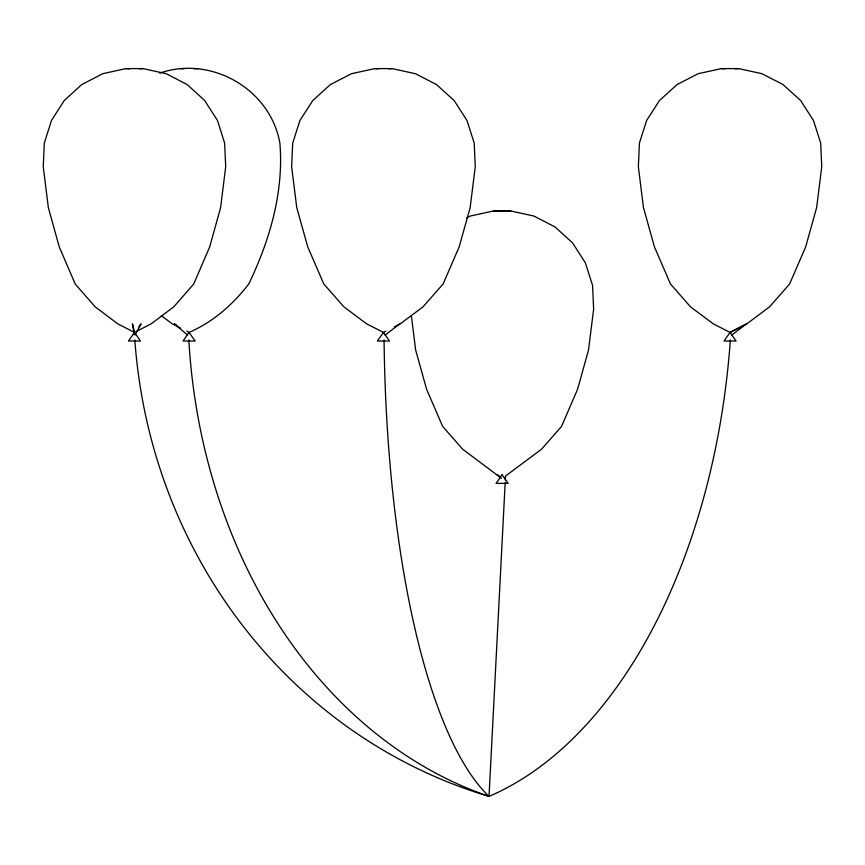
<?xml version="1.0" encoding="UTF-8"?>
<svg xmlns="http://www.w3.org/2000/svg" width="865" height="865" viewBox="0 0 865 865"><rect width="100%" height="100%" fill="white"/><g stroke="black" fill="none" stroke-linecap="round" stroke-linejoin="round"><path stroke-width="1.3" d="M134.843 339.956A514.167 488.52 89.9 0 0 489.028 796.395L505.182 482.465M505.311 479.902L505.506 476.064L541.533 449.216L561.569 426.358L577.593 389.228L588.535 349.979L593.639 309.097L592.568 285.439L585.389 262.874L572.587 242.924L555.038 226.954L533.932 216.055L510.728 210.974L493.461 210.974L470.246 216.055L466.732 217.872M135.156 334.831L141.092 323.824L138.887 326.7M134.356 334.723L132.453 323.824L134.475 332.43L128.453 341.026L140.498 341.026L135.232 333.501M730.049 332.43L723.994 341.026L736.104 341.026L730.049 332.43L713.236 323.824L690.54 306.848L670.483 283.99L654.427 246.86L643.474 207.611L638.359 166.729L639.43 143.071L646.62 120.505L659.444 100.556L677.025 84.597L698.152 73.698L721.41 68.605L738.699 68.605L761.946 73.698L783.085 84.597L800.655 100.556L813.478 120.505L820.68 143.071L821.75 166.729L816.636 207.611L805.672 246.86L789.615 283.99L769.558 306.848L746.873 323.824L730.049 332.43L746.582 323.824L731.693 335.123M385.087 335.123L399.889 323.824M385.801 331.198L383.454 332.43L377.4 341.026L389.52 341.026L383.454 332.43L366.619 323.824L343.892 306.848L323.813 283.99L307.735 246.86L296.76 207.611L291.635 166.729L292.716 143.071L299.917 120.505L312.762 100.556L330.354 84.597L351.514 73.698L374.805 68.605L392.115 68.605L415.395 73.698L436.555 84.597L454.157 100.556L466.992 120.505L474.204 143.071L475.274 166.729L470.16 207.611L459.185 246.86L443.107 283.99L423.017 306.848L400.3 323.824L394.289 326.894M135.664 331.814L151.202 323.824L173.779 306.848L193.738 283.99L209.708 246.86L220.607 207.611L225.7 166.729L224.63 143.071L217.472 120.505L204.713 100.556L187.229 84.597L166.21 73.698L143.071 68.605L125.868 68.605L102.74 73.698L81.721 84.597L64.237 100.556L51.478 120.505L44.32 143.071L43.25 166.729L48.343 207.611L59.242 246.86L75.212 283.99L95.172 306.848L117.748 323.824L134.475 332.43M159.711 73.125C211.201 55.219 270.323 89.063 279.871 143.071C284.001 191.857 269.783 240.383 248.752 283.99C232.955 304.556 213.006 322.018 189.078 332.43L183.012 341.026L195.144 341.026L189.078 332.43L186.808 331.1M139.373 68.778L143.071 68.605M194.03 68.778L197.739 68.605M388.407 68.778L392.115 68.605M734.99 68.778L738.699 68.605M510.728 210.974L493.461 210.974M721.41 68.605L725.108 68.778M374.805 68.605L378.513 68.778M180.417 68.605L184.126 68.778M125.868 68.605L129.577 68.778M180.655 328.127L172.222 323.824L161.398 315.747M176.601 325.154L174.341 323.824L187.586 335.058M496.997 474.571L499.17 475.923M501.451 478.291L462.645 449.216L442.621 426.358L426.586 389.228L415.643 349.979L411.362 315.682M730.363 339.923A523.682 316.428 -88.8 0 1 489.028 796.395A517.432 415.503 -88.6 0 1 188.819 339.88M489.028 796.395A517.075 151.635 -89.2 0 1 384.071 339.977M502.089 474.788L496.045 483.384L508.133 483.384L502.089 474.788"/></g></svg>
